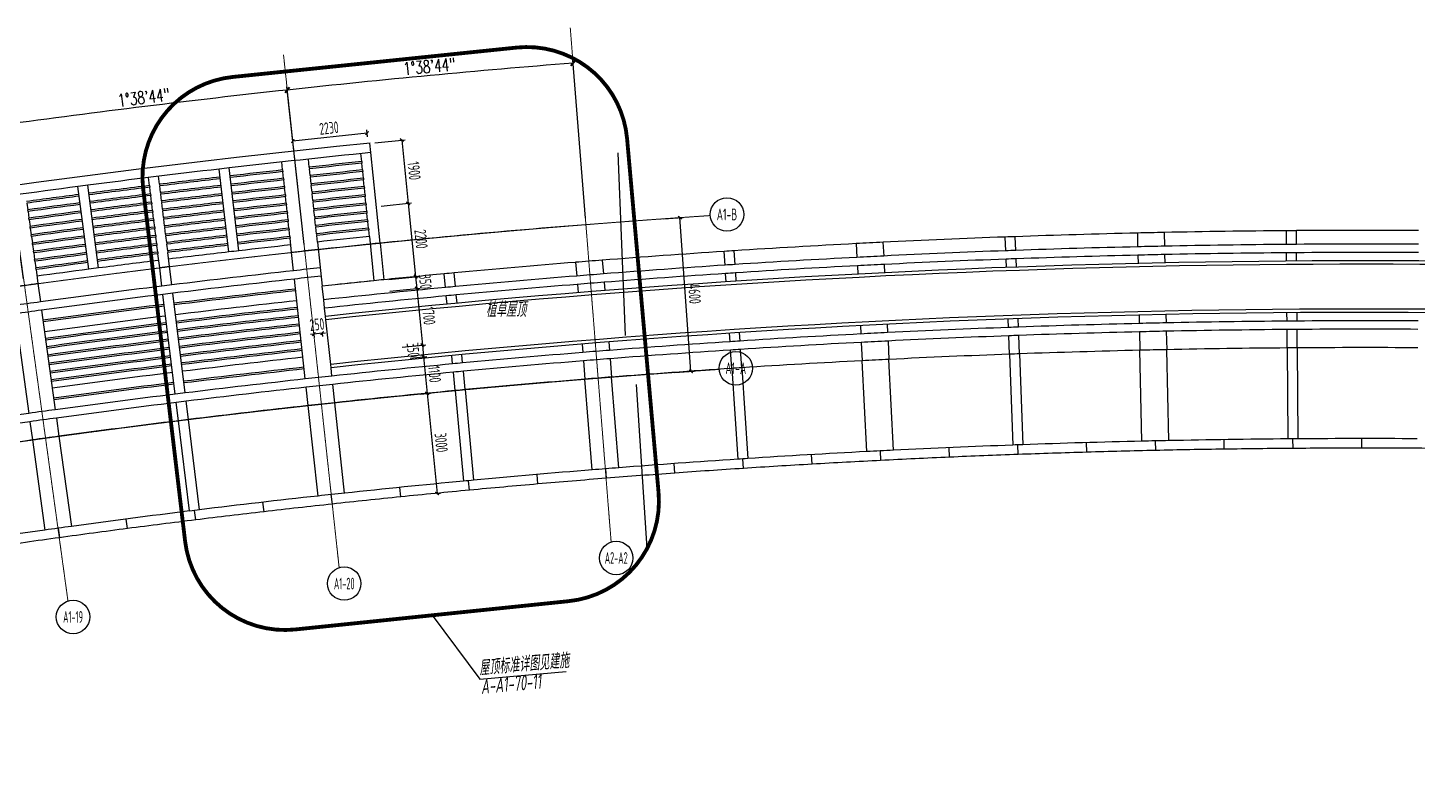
# Model space of a CAD drawing. Header units: millimetres. Extents: x 0 to 12110233, y -6694180 to 0.
# Drawn here: x 11738784 to 11780273, y -6418207 to -6395626 of the extents above; entities that cross this region are included whole.
import ezdxf
from ezdxf.enums import TextEntityAlignment as Align

# ---------------------------------------------------------------- set-up
doc = ezdxf.new("R2010")
doc.units = ezdxf.units.MM
doc.header["$LTSCALE"] = 10
doc.linetypes.add('A1-RI-F3$0$CENTER', pattern=[50.8, 31.75, -6.35, 6.35, -6.35])
doc.linetypes.add('A1-RI-F3$0$DASHED', pattern=[0.75, 0.5, -0.25])
for name, color, linetype in [('A1-RI-F3$0$A-COLU-HATH', 8, 'Continuous'), ('A1-RI-F3$0$A-DIMS-1：100', 1, 'Continuous'), ('A1-RI-F3$0$A-SYMB', 4, 'Continuous'), ('A1-RI-F3$0$A-SYMB-NAME', 4, 'Continuous'), ('A1-RI-F3$0$A-SYMB-STRS', 1, 'Continuous'), ('A1-RI-F3$0$A-TEXT', 4, 'Continuous'), ('A1-RI-F3$0$A-TEXT1', 4, 'Continuous'), ('A1-RI-F3$0$A2-RG-AXIS-150$0$A-DIMS-100', 1, 'Continuous'), ('A1-RI-F3$0$Crescent canopy$0$A-DETL-PEN0', 247, 'Continuous'), ('A1-RI-F3$0$Crescent canopy$0$A-DETL-PEN1', 245, 'Continuous'), ('A1-RI-F3$0$Crescent canopy$0$A-DETL-PEN2', 233, 'Continuous')]:
    doc.layers.add(name, color=color, linetype=linetype)
doc.layers.add('A1-RI-F3$0$A-GRID', color=1, linetype='A1-RI-F3$0$CENTER', lineweight=9)
doc.styles.add('A1-RI-F3$0$A1-RG-AXIS$0$XD2008', font='xd-hzs.shx', dxfattribs={"width": 0.7, "bigfont": 'xd-hztxt.shx'})
doc.styles.add('A1-RI-F3$0$A2-RG-AXIS-150$0$XD2008', font='romans.shx', dxfattribs={"width": 0.7})
doc.styles.add('A1-RI-F3$0$ECADI', font='gbeitc.shx', dxfattribs={"width": 0.7, "bigfont": 'gbcbig.shx'})
doc.styles.add('A1-RI-F3$0$XD2008', font='xd-hzs.shx', dxfattribs={"width": 0.7, "bigfont": 'xd-hztxt.shx'})
doc.dimstyles.new('A1-RI-F3$0$A2-RG-AXIS-150$0$XD100', dxfattribs={"dimscale": 100, "dimtxt": 5.5, "dimasz": 1.5, "dimexe": 1, "dimexo": 2, "dimgap": 0.5, "dimtad": 1, "dimdec": 0, "dimdsep": 46, "dimtxsty": 'A1-RI-F3$0$A2-RG-AXIS-150$0$XD2008', "dimblk": 'A1-RI-F3$0$A2-RG-AXIS-150$0$_ArchTick', "dimcen": 2.5, "dimclrt": 4, "dimaunit": 1, "dimadec": 3, "dimazin": 0, "dimtfac": 1, "dimtdec": 0, "dimtix": 1, "dimtmove": 0, "dimatfit": 3, "dimfxl": 0, "dimtolj": 1, "dimtzin": 0, "dimarcsym": 0})
doc.dimstyles.new('A1-RI-F3$0$XD100$0', dxfattribs={"dimscale": 100, "dimtxt": 3.5, "dimasz": 2, "dimexe": 1, "dimexo": 2, "dimgap": 1, "dimtad": 1, "dimdec": 0, "dimdsep": 46, "dimtxsty": 'A1-RI-F3$0$XD2008', "dimblk1": 'A1-RI-F3$0$_ArchTick', "dimblk2": 'A1-RI-F3$0$_ArchTick', "dimsah": 1, "dimcen": 2.5, "dimclrd": 1, "dimclre": 1, "dimclrt": 4, "dimaunit": 1, "dimadec": 0, "dimazin": 0, "dimtfac": 1, "dimtdec": 0, "dimtix": 1, "dimtmove": 2, "dimatfit": 3, "dimfxl": 0, "dimtolj": 1, "dimtzin": 0, "dimarcsym": 0})

# ---------------------------------------------------------------- blocks, each defined once
blk = doc.blocks.new('A1-RI-F3$0$A1zhouhao')
at = {"color": 13}
blk.add_circle((11937809, -6402822), 500, dxfattribs=at)
at = {"style": 'A1-RI-F3$0$A1-RG-AXIS$0$XD2008', "width": 0.7}
blk.add_attdef('GRID', text='', height=500, dxfattribs=at).set_placement((11937809, -6402822), align=Align.MIDDLE)
blk = doc.blocks.new('A1-RI-F3$0$A$C2EA612DB')
at = {"layer": 'A1-RI-F3$0$A-GRID', "ltscale": 0.05}
for p, q in [((68586, 13548), (67365, 28900)), ((58802, 28095), (60464, 12784)), ((52366, 11788), (50266, 27044))]:
    blk.add_line(p, q, dxfattribs=at)
for points in [[(71546, 23294, 0.058826), (3864, 10683, 0.058826)], [(71809, 18701, 0.058707), (5320, 6318, 0.058707)]]:
    blk.add_lwpolyline(points, format="xyb", dxfattribs=at)
at = {"layer": 'A1-RI-F3$0$A-SYMB-NAME', "linetype": 'ByBlock'}
ref = blk.add_blockref('A1-RI-F3$0$A1zhouhao', (-11865764, 6426149), dxfattribs=at)
ref.add_attrib('GRID', 'A1-B', dxfattribs={"layer": '0', "color": 4, "height": 350, "style": 'A1-RI-F3$0$A1-RG-AXIS$0$XD2008', "width": 0.7}).set_placement((72045, 23328), align=Align.MIDDLE)
ref = blk.add_blockref('A1-RI-F3$0$A1zhouhao', (-11865501, 6421557), dxfattribs=at)
ref.add_attrib('GRID', 'A1-A', dxfattribs={"layer": '0', "color": 4, "height": 350, "style": 'A1-RI-F3$0$A1-RG-AXIS$0$XD2008', "width": 0.7}).set_placement((72308, 18735), align=Align.MIDDLE)
ref = blk.add_blockref('A1-RI-F3$0$A1zhouhao', (-11869071, 6415893), dxfattribs=at)
ref.add_attrib('GRID', 'A2-A2', dxfattribs={"layer": '0', "color": 4, "height": 350, "style": 'A1-RI-F3$0$A1-RG-AXIS$0$XD2008', "width": 0.5}).set_placement((68738, 13072), align=Align.MIDDLE)
ref = blk.add_blockref('A1-RI-F3$0$A1zhouhao', (-11877194, 6415130), dxfattribs=at)
ref.add_attrib('GRID', 'A1-20', dxfattribs={"layer": '0', "color": 4, "height": 350, "style": 'A1-RI-F3$0$A1-RG-AXIS$0$XD2008', "width": 0.6}).set_placement((60616, 12308), align=Align.MIDDLE)
ref = blk.add_blockref('A1-RI-F3$0$A1zhouhao', (-11885291, 6414133), dxfattribs=at)
ref.add_attrib('GRID', 'A1-19', dxfattribs={"layer": '0', "color": 4, "height": 350, "style": 'A1-RI-F3$0$A1-RG-AXIS$0$XD2008', "width": 0.6}).set_placement((52518, 11311), align=Align.MIDDLE)
blk = doc.blocks.new('A1-RI-F3$0$_ArchTick')
at = {"color": 0, "linetype": 'ByBlock', "const_width": 0.4}
blk.add_lwpolyline([(-0.5, -0.5), (0.5, 0.5)], dxfattribs=at)
blk = doc.blocks.new('*D456')
at = {"layer": 'A1-RI-F3$0$A-DIMS-1：100', "color": 1, "linetype": 'ByBlock', "lineweight": -2}
for p, q in [((11757762, -6401328), (11758355, -6401286)), ((11758587, -6405881), (11758255, -6401293)), ((11758094, -6405916), (11758687, -6405874))]:
    blk.add_line(p, q, dxfattribs=at)
at = {"layer": 'A1-RI-F3$0$A-DIMS-1：100', "color": 1, "linetype": 'ByBlock', "lineweight": -2, "xscale": 100, "yscale": 100, "zscale": 100}
for p, rotation in [((11758255, -6401293), 94.13474556518503), ((11758587, -6405881), 274.134745565185)]:
    blk.add_blockref('A1-RI-F3$0$_ArchTick', p, dxfattribs=dict(at, rotation=rotation))
at = {"layer": 'A1-RI-F3$0$A-DIMS-1：100', "color": 4, "linetype": 'ByBlock', "insert": (11758695, -6403567), "char_height": 350, "attachment_point": 5, "rotation": 274.1347, "style": 'A1-RI-F3$0$XD2008'}
blk.add_mtext('\\A1;4600', dxfattribs=at)
blk = doc.blocks.new('A1-RI-F3$0$A2-RG-AXIS-150$0$_ArchTick')
at = {"color": 0, "linetype": 'ByBlock', "const_width": 0.4}
blk.add_lwpolyline([(-0.5, -0.5), (0.5, 0.5)], dxfattribs=at)
blk = doc.blocks.new('*D457')
at = {"layer": 'A1-RI-F3$0$A2-RG-AXIS-150$0$A-DIMS-100', "color": 0, "lineweight": -2, "ltscale": 3}
for p, q in [((11755434, -6401304), (11755058, -6396581)), ((11747034, -6402094), (11746523, -6397384))]:
    blk.add_line(p, q, dxfattribs=at)
blk.add_arc((11778732, -6694179), 298438, 94.54825, 96.19367, dxfattribs=at)
at = {"layer": 'A1-RI-F3$0$A2-RG-AXIS-150$0$A-DIMS-100', "color": 0, "lineweight": -2, "ltscale": 3, "xscale": 150, "yscale": 150, "zscale": 150}
for p, rotation in [((11755066, -6396681), 4.548250799673071), ((11746534, -6397483), 186.1936717918291)]:
    blk.add_blockref('A1-RI-F3$0$A2-RG-AXIS-150$0$_ArchTick', p, dxfattribs=dict(at, rotation=rotation))
at = {"layer": 'A1-RI-F3$0$A2-RG-AXIS-150$0$A-DIMS-100', "color": 4, "ltscale": 3, "insert": (11750771, -6396779), "char_height": 375, "attachment_point": 5, "rotation": 5.371, "style": 'A1-RI-F3$0$A2-RG-AXIS-150$0$XD2008'}
blk.add_mtext('\\A1;1°38\'44"', dxfattribs=at)
blk = doc.blocks.new('*D460')
at = {"layer": 'A1-RI-F3$0$A2-RG-AXIS-150$0$A-DIMS-100', "color": 0, "lineweight": -2, "ltscale": 3}
for p, q in [((11747034, -6402094), (11746523, -6397384)), ((11738660, -6403124), (11738014, -6398431))]:
    blk.add_line(p, q, dxfattribs=at)
blk.add_arc((11778730, -6694179), 298438, 96.19338, 97.8388, dxfattribs=at)
at = {"layer": 'A1-RI-F3$0$A2-RG-AXIS-150$0$A-DIMS-100', "color": 0, "lineweight": -2, "ltscale": 3, "xscale": 150, "yscale": 150, "zscale": 150}
for p, rotation in [((11746534, -6397483), 6.193382759317099), ((11738028, -6398530), 187.8388037514735)]:
    blk.add_blockref('A1-RI-F3$0$A2-RG-AXIS-150$0$_ArchTick', p, dxfattribs=dict(at, rotation=rotation))
at = {"layer": 'A1-RI-F3$0$A2-RG-AXIS-150$0$A-DIMS-100', "color": 4, "ltscale": 3, "insert": (11742243, -6397705), "char_height": 375, "attachment_point": 5, "rotation": 7.0161, "style": 'A1-RI-F3$0$A2-RG-AXIS-150$0$XD2008'}
blk.add_mtext('\\A1;1°38\'44"', dxfattribs=at)
blk = doc.blocks.new('*D474')
at = {"layer": 'A1-RI-F3$0$A-DIMS-1：100', "color": 1, "linetype": 'ByBlock', "lineweight": -2}
for p, q in [((11749149, -6399057), (11750051, -6398966)), ((11749952, -6398976), (11750143, -6400867)), ((11749340, -6400948), (11750243, -6400856))]:
    blk.add_line(p, q, dxfattribs=at)
at = {"layer": 'A1-RI-F3$0$A-DIMS-1：100', "color": 1, "linetype": 'ByBlock', "lineweight": -2, "xscale": 100, "yscale": 100, "zscale": 100}
for p, rotation in [((11749952, -6398976), 95.78217267245763), ((11750143, -6400867), 275.7821726724576)]:
    blk.add_blockref('A1-RI-F3$0$_ArchTick', p, dxfattribs=dict(at, rotation=rotation))
at = {"layer": 'A1-RI-F3$0$A-DIMS-1：100', "color": 4, "linetype": 'ByBlock', "insert": (11750321, -6399894), "char_height": 350, "attachment_point": 5, "rotation": 275.7822, "style": 'A1-RI-F3$0$XD2008'}
blk.add_mtext('\\A1;1900', dxfattribs=at)
blk = doc.blocks.new('*D475')
at = {"layer": 'A1-RI-F3$0$A-DIMS-1：100', "color": 1, "linetype": 'ByBlock', "lineweight": -2}
for p, q in [((11749340, -6400948), (11750243, -6400856)), ((11750143, -6400867), (11750365, -6403055)), ((11749562, -6403137), (11750464, -6403045))]:
    blk.add_line(p, q, dxfattribs=at)
at = {"layer": 'A1-RI-F3$0$A-DIMS-1：100', "color": 1, "linetype": 'ByBlock', "lineweight": -2, "xscale": 100, "yscale": 100, "zscale": 100}
for p, rotation in [((11750143, -6400867), 95.78217267253977), ((11750365, -6403055), 275.7821726725398)]:
    blk.add_blockref('A1-RI-F3$0$_ArchTick', p, dxfattribs=dict(at, rotation=rotation))
at = {"layer": 'A1-RI-F3$0$A-DIMS-1：100', "color": 4, "linetype": 'ByBlock', "insert": (11750528, -6401933), "char_height": 350, "attachment_point": 5, "rotation": 275.7822, "style": 'A1-RI-F3$0$XD2008'}
blk.add_mtext('\\A1;2200', dxfattribs=at)
blk = doc.blocks.new('*D476')
at = {"layer": 'A1-RI-F3$0$A-DIMS-1：100', "color": 1, "linetype": 'ByBlock', "lineweight": -2}
for p, q in [((11750365, -6403056), (11750355, -6402956)), ((11749562, -6403137), (11750464, -6403046)), ((11749597, -6403485), (11750500, -6403394)), ((11750365, -6403056), (11750400, -6403404)), ((11750400, -6403404), (11750410, -6403503))]:
    blk.add_line(p, q, dxfattribs=at)
at = {"layer": 'A1-RI-F3$0$A-DIMS-1：100', "color": 1, "linetype": 'ByBlock', "lineweight": -2, "xscale": 100, "yscale": 100, "zscale": 100}
for p, rotation in [((11750365, -6403056), 275.7625954653457), ((11750400, -6403404), 95.76259546534573)]:
    blk.add_blockref('A1-RI-F3$0$_ArchTick', p, dxfattribs=dict(at, rotation=rotation))
at = {"layer": 'A1-RI-F3$0$A-DIMS-1：100', "color": 4, "linetype": 'ByBlock', "insert": (11750656, -6403202), "char_height": 350, "attachment_point": 5, "rotation": 275.7626, "style": 'A1-RI-F3$0$XD2008'}
blk.add_mtext('\\A1;350', dxfattribs=at)
blk = doc.blocks.new('*D477')
at = {"layer": 'A1-RI-F3$0$A-DIMS-1：100', "color": 1, "linetype": 'ByBlock', "lineweight": -2}
for p, q in [((11749796, -6403465), (11750500, -6403394)), ((11750400, -6403404), (11750570, -6405096)), ((11749966, -6405157), (11750669, -6405086))]:
    blk.add_line(p, q, dxfattribs=at)
at = {"layer": 'A1-RI-F3$0$A-DIMS-1：100', "color": 1, "linetype": 'ByBlock', "lineweight": -2, "xscale": 100, "yscale": 100, "zscale": 100}
for p, rotation in [((11750400, -6403404), 95.72337157035408), ((11750570, -6405096), 275.723371570354)]:
    blk.add_blockref('A1-RI-F3$0$_ArchTick', p, dxfattribs=dict(at, rotation=rotation))
at = {"layer": 'A1-RI-F3$0$A-DIMS-1：100', "color": 4, "linetype": 'ByBlock', "insert": (11750759, -6404223), "char_height": 350, "attachment_point": 5, "rotation": 275.7234, "style": 'A1-RI-F3$0$XD2008'}
blk.add_mtext('\\A1;1700', dxfattribs=at)
blk = doc.blocks.new('*D478')
at = {"layer": 'A1-RI-F3$0$A-DIMS-1：100', "color": 1, "linetype": 'ByBlock', "lineweight": -2}
for p, q in [((11750165, -6405137), (11750669, -6405087)), ((11750199, -6405485), (11750703, -6405435)), ((11750569, -6405097), (11750604, -6405445))]:
    blk.add_line(p, q, dxfattribs=at)
at = {"layer": 'A1-RI-F3$0$A-DIMS-1：100', "color": 1, "linetype": 'ByBlock', "lineweight": -2, "xscale": 100, "yscale": 100, "zscale": 100}
for p, rotation in [((11750569, -6405097), 95.68390790118565), ((11750604, -6405445), 275.6839079011856)]:
    blk.add_blockref('A1-RI-F3$0$_ArchTick', p, dxfattribs=dict(at, rotation=rotation))
at = {"layer": 'A1-RI-F3$0$A-DIMS-1：100', "color": 4, "linetype": 'ByBlock', "insert": (11750290, -6405243), "char_height": 350, "attachment_point": 5, "rotation": 275.6839, "style": 'A1-RI-F3$0$XD2008'}
blk.add_mtext('\\A1;350', dxfattribs=at)
blk = doc.blocks.new('*D479')
at = {"layer": 'A1-RI-F3$0$A-DIMS-1：100', "color": 1, "linetype": 'ByBlock', "lineweight": -2}
for p, q in [((11750398, -6405465), (11750703, -6405435)), ((11750603, -6405445), (11750711, -6406540)), ((11750507, -6406560), (11750811, -6406530))]:
    blk.add_line(p, q, dxfattribs=at)
at = {"layer": 'A1-RI-F3$0$A-DIMS-1：100', "color": 1, "linetype": 'ByBlock', "lineweight": -2, "xscale": 100, "yscale": 100, "zscale": 100}
for p, rotation in [((11750603, -6405445), 95.64440696031288), ((11750711, -6406540), 275.6444069603129)]:
    blk.add_blockref('A1-RI-F3$0$_ArchTick', p, dxfattribs=dict(at, rotation=rotation))
at = {"layer": 'A1-RI-F3$0$A-DIMS-1：100', "color": 4, "linetype": 'ByBlock', "insert": (11750931, -6405966), "char_height": 350, "attachment_point": 5, "rotation": 275.6444, "style": 'A1-RI-F3$0$XD2008'}
blk.add_mtext('\\A1;1100', dxfattribs=at)
blk = doc.blocks.new('*D480')
at = {"layer": 'A1-RI-F3$0$A-DIMS-1：100', "color": 1, "linetype": 'ByBlock', "lineweight": -2}
for p, q in [((11750706, -6406541), (11750810, -6406530)), ((11750711, -6406540), (11751004, -6409526)), ((11750999, -6409526), (11751103, -6409516))]:
    blk.add_line(p, q, dxfattribs=at)
at = {"layer": 'A1-RI-F3$0$A-DIMS-1：100', "color": 1, "linetype": 'ByBlock', "lineweight": -2, "xscale": 100, "yscale": 100, "zscale": 100}
for p, rotation in [((11750711, -6406540), 95.60478410319502), ((11751004, -6409526), 275.6047841031951)]:
    blk.add_blockref('A1-RI-F3$0$_ArchTick', p, dxfattribs=dict(at, rotation=rotation))
at = {"layer": 'A1-RI-F3$0$A-DIMS-1：100', "color": 4, "linetype": 'ByBlock', "insert": (11751131, -6408006), "char_height": 350, "attachment_point": 5, "rotation": 275.6048, "style": 'A1-RI-F3$0$XD2008'}
blk.add_mtext('\\A1;3000', dxfattribs=at)
blk = doc.blocks.new('*D481')
at = {"layer": 'A1-RI-F3$0$A-DIMS-1：100', "color": 1, "linetype": 'ByBlock', "lineweight": -2}
for p, q in [((11748917, -6398770), (11746699, -6399011)), ((11748928, -6398879), (11748906, -6398671)), ((11746711, -6399119), (11746689, -6398911))]:
    blk.add_line(p, q, dxfattribs=at)
at = {"layer": 'A1-RI-F3$0$A-DIMS-1：100', "color": 1, "linetype": 'ByBlock', "lineweight": -2, "xscale": 100, "yscale": 100, "zscale": 100}
for p, rotation in [((11748917, -6398770), 6.193382759320523), ((11746699, -6399011), 186.1933827593205)]:
    blk.add_blockref('A1-RI-F3$0$_ArchTick', p, dxfattribs=dict(at, rotation=rotation))
at = {"layer": 'A1-RI-F3$0$A-DIMS-1：100', "color": 4, "linetype": 'ByBlock', "insert": (11747778, -6398617), "char_height": 350, "attachment_point": 5, "rotation": 6.1934, "style": 'A1-RI-F3$0$XD2008'}
blk.add_mtext('\\A1;2230', dxfattribs=at)
blk = doc.blocks.new('*D487')
at = {"layer": 'A1-RI-F3$0$A-DIMS-1：100', "color": 1, "linetype": 'ByBlock', "lineweight": -2}
for p, q in [((11747324, -6404769), (11747225, -6404780)), ((11747574, -6404742), (11747324, -6404769)), ((11747325, -6404778), (11747335, -6404869)), ((11747574, -6404742), (11747673, -6404731)), ((11747575, -6404751), (11747584, -6404842))]:
    blk.add_line(p, q, dxfattribs=at)
at = {"layer": 'A1-RI-F3$0$A-DIMS-1：100', "color": 1, "linetype": 'ByBlock', "lineweight": -2, "xscale": 100, "yscale": 100, "zscale": 100}
for p, rotation in [((11747324, -6404769), 6.193527275524631), ((11747574, -6404742), 186.1935272755246)]:
    blk.add_blockref('A1-RI-F3$0$_ArchTick', p, dxfattribs=dict(at, rotation=rotation))
at = {"layer": 'A1-RI-F3$0$A-DIMS-1：100', "color": 4, "linetype": 'ByBlock', "insert": (11747419, -6404482), "char_height": 350, "attachment_point": 5, "rotation": 6.1935, "style": 'A1-RI-F3$0$XD2008'}
blk.add_mtext('\\A1;250', dxfattribs=at)
blk = doc.blocks.new('A1-RI-F3$0$Crescent canopy$0$CRESCENT')
at = {"layer": 'A1-RI-F3$0$Crescent canopy$0$A-DETL-PEN0'}
for centre, radius, start, end in [((761390, 423535), 296082, 96.27097, 96.57586), ((761390, 423535), 296032, 96.27098, 96.57586), ((761394, 423494), 296123, 95.81125, 96.11611), ((761394, 423494), 296073, 95.81126, 96.1161), ((761394, 423494), 295872, 95.81128, 96.11605), ((761394, 423494), 295822, 95.81128, 96.11603), ((761388, 423548), 296068, 97.04525, 97.39854), ((761390, 423534), 296083, 96.63392, 96.98719), ((761390, 423534), 296033, 96.63392, 96.98719), ((761390, 423534), 295833, 96.63394, 96.98717), ((761390, 423535), 295832, 96.27103, 96.57584), ((761390, 423535), 295782, 96.27104, 96.57583), ((761390, 423535), 295582, 96.2711, 96.57582), ((761394, 423494), 295622, 95.8113, 96.11598), ((761394, 423494), 295572, 95.81131, 96.11597), ((761394, 423495), 295372, 95.81133, 96.11592), ((761384, 423576), 296040, 97.4566, 97.76154), ((761384, 423576), 295990, 97.4566, 97.76153), ((761388, 423548), 296018, 97.04525, 97.39854), ((761388, 423548), 295818, 97.04527, 97.39852), ((761388, 423548), 295768, 97.04528, 97.39851), ((761390, 423534), 295783, 96.63395, 96.98716), ((761390, 423534), 295583, 96.63397, 96.98714), ((761390, 423534), 295533, 96.63397, 96.98714), ((761390, 423535), 295532, 96.27111, 96.57581), ((761390, 423535), 295332, 96.27116, 96.57579), ((761390, 423535), 295282, 96.27118, 96.57579), ((761394, 423495), 295322, 95.81133, 96.1159), ((761394, 423495), 295122, 95.81135, 96.11585), ((761394, 423495), 295072, 95.81136, 96.11584), ((761384, 423576), 295790, 97.45662, 97.76148), ((761384, 423576), 295740, 97.45663, 97.76146), ((761384, 423576), 295540, 97.45665, 97.76141), ((761384, 423576), 295490, 97.45665, 97.7614), ((761388, 423548), 295568, 97.0453, 97.39849), ((761388, 423548), 295518, 97.0453, 97.39849), ((761388, 423548), 295318, 97.04532, 97.39847), ((761388, 423548), 295268, 97.04533, 97.39846), ((761390, 423534), 295333, 96.63399, 96.98712), ((761390, 423534), 295283, 96.634, 96.98711), ((761390, 423534), 295083, 96.63402, 96.98709), ((761390, 423534), 295033, 96.63402, 96.98709), ((761390, 423535), 295082, 96.27123, 96.57577), ((761390, 423535), 295032, 96.27124, 96.57576), ((761390, 423535), 294832, 96.27129, 96.57574), ((761390, 423535), 294782, 96.27131, 96.57574), ((761394, 423495), 294872, 95.81138, 96.11578), ((761394, 423495), 294822, 95.81138, 96.11577), ((761394, 423495), 294622, 95.8114, 96.11572), ((761394, 423495), 294572, 95.81141, 96.1157), ((761384, 423576), 295290, 97.45667, 97.76134), ((761384, 423576), 295240, 97.45668, 97.76133), ((761384, 423576), 295040, 97.4567, 97.76128), ((761388, 423548), 295068, 97.04535, 97.39844), ((761388, 423548), 295018, 97.04535, 97.39844), ((761388, 423548), 294818, 97.04537, 97.39842), ((761390, 423534), 294833, 96.63404, 96.98707), ((761390, 423534), 294783, 96.63405, 96.98707), ((761390, 423534), 294583, 96.63406, 96.98705), ((761390, 423535), 294582, 96.27136, 96.57572), ((761390, 423535), 294532, 96.27137, 96.57571), ((761390, 423535), 294332, 96.27143, 96.57569), ((761394, 423495), 294372, 95.81143, 96.11565), ((761394, 423495), 294322, 95.81143, 96.11564), ((761394, 423495), 294122, 95.81145, 96.11559), ((761384, 423576), 294990, 97.4567, 97.76127), ((761384, 423576), 294790, 97.45672, 97.76121), ((761384, 423576), 294740, 97.45673, 97.7612), ((761388, 423548), 294768, 97.04537, 97.39841), ((761388, 423548), 294568, 97.04539, 97.39839), ((761388, 423548), 294518, 97.0454, 97.39839), ((761390, 423534), 294533, 96.63407, 96.98704), ((761390, 423534), 294333, 96.63409, 96.98702), ((761390, 423534), 294283, 96.63409, 96.98702), ((761390, 423535), 294282, 96.27144, 96.57569), ((761390, 423535), 294082, 96.27149, 96.57567), ((761390, 423535), 294032, 96.27151, 96.57566), ((761394, 423495), 294072, 95.81146, 96.11557), ((761384, 423576), 294540, 97.45675, 97.76115), ((761384, 423576), 294490, 97.45675, 97.76113), ((761384, 423576), 294290, 97.45677, 97.76108), ((761384, 423576), 294240, 97.45678, 97.76107), ((761388, 423548), 294318, 97.04542, 97.39837), ((761388, 423548), 294268, 97.04542, 97.39836), ((761388, 423548), 294068, 97.04544, 97.39834), ((761388, 423548), 294018, 97.04545, 97.39834), ((761390, 423534), 294083, 96.63411, 96.987), ((761390, 423534), 294033, 96.63412, 96.98699), ((761384, 423576), 294040, 97.4568, 97.76101), ((761384, 423576), 293990, 97.4568, 97.761), ((761390, 423533), 292508, 96.27191, 96.98684), ((761390, 423533), 292458, 96.27193, 96.98683), ((761386, 423560), 292481, 97.04559, 97.76059), ((761386, 423560), 292431, 97.0456, 97.76057), ((761390, 423534), 292158, 96.27201, 96.9868), ((761390, 423534), 291958, 96.27206, 96.98678), ((761390, 423534), 291908, 96.27207, 96.98678), ((761386, 423560), 292131, 97.04563, 97.76049), ((761386, 423560), 291931, 97.04565, 97.76044), ((761386, 423560), 291881, 97.04565, 97.76042), ((761390, 423534), 291708, 96.27213, 96.98676), ((761390, 423534), 291658, 96.27214, 96.98675), ((761390, 423534), 291458, 96.27219, 96.98673), ((761390, 423534), 291408, 96.27221, 96.98673), ((761386, 423560), 291681, 97.04568, 97.76037), ((761386, 423560), 291631, 97.04568, 97.76036), ((761386, 423560), 291431, 97.0457, 97.7603), ((761390, 423534), 291208, 96.27226, 96.98671), ((761390, 423534), 291158, 96.27228, 96.9867), ((761386, 423560), 291381, 97.04571, 97.76029), ((761386, 423560), 291181, 97.04573, 97.76024), ((761386, 423560), 291131, 97.04573, 97.76022), ((761390, 423534), 290958, 96.27233, 96.98668), ((761390, 423534), 290908, 96.27234, 96.98668), ((761390, 423534), 290708, 96.2724, 96.98666), ((761390, 423534), 290658, 96.27241, 96.98665), ((761386, 423560), 290931, 97.04575, 97.76017), ((761386, 423560), 290881, 97.04576, 97.76015), ((761386, 423560), 290681, 97.04578, 97.7601), ((761386, 423560), 290631, 97.04578, 97.76009), ((761390, 423534), 290458, 96.27247, 96.98663), ((761390, 423534), 290158, 96.27255, 96.9866), ((761386, 423560), 290431, 97.0458, 97.76003), ((761389, 423532), 290109, 96.27248, 96.98651), ((761386, 423560), 290131, 97.04583, 97.75995), ((761383, 423582), 290059, 97.04579, 97.75995)]:
    blk.add_arc(centre, radius, start, end, dxfattribs=at)
at = {"layer": 'A1-RI-F3$0$Crescent canopy$0$A-DETL-PEN1'}
for p, q in [((730338, 713374), (730327, 713474)), ((730483, 712042), (730338, 713374)), ((730494, 711943), (730483, 712042))]:
    blk.add_line(p, q, dxfattribs=at)
for radius, start, end in [(291581, 76.0622, 96.11494), (291481, 76.04248, 96.11491), (290141, 75.77694, 96.11455), (290041, 75.75702, 96.11452)]:
    blk.add_arc((761388, 423552), radius, start, end, dxfattribs=at)
at = {"layer": 'A1-RI-F3$0$Crescent canopy$0$A-DETL-PEN2'}
for p, q in [((731685, 718364), (731656, 718648)), ((731411, 718095), (731387, 718334)), ((731959, 715663), (731685, 718364)), ((727444, 715399), (727157, 717872)), ((727742, 715434), (727455, 717907)), ((729048, 717845), (729023, 718084)), ((729048, 717845), (729054, 717795)), ((729075, 717596), (729054, 717795)), ((729844, 717931), (729818, 718170)), ((729844, 717931), (729849, 717882)), ((729871, 717683), (729849, 717882)), ((731411, 718095), (731416, 718045)), ((731436, 717846), (731416, 718045)), ((731436, 717846), (731441, 717797)), ((731461, 717598), (731441, 717797)), ((723257, 714882), (722935, 717351)), ((723554, 714920), (723232, 717389)), ((725074, 717381), (725045, 717619)), ((725074, 717381), (725080, 717331)), ((725372, 717418), (725343, 717656)), ((725372, 717418), (725378, 717368)), ((725403, 717169), (725378, 717368)), ((729075, 717596), (729081, 717547)), ((729102, 717348), (729081, 717547)), ((729102, 717348), (729108, 717298)), ((729871, 717683), (729876, 717633)), ((729898, 717434), (729876, 717633)), ((729898, 717434), (729903, 717385)), ((729925, 717186), (729903, 717385)), ((731461, 717598), (731466, 717548)), ((731486, 717349), (731466, 717548)), ((731486, 717349), (731491, 717299)), ((725105, 717133), (725080, 717331)), ((725105, 717133), (725111, 717083)), ((725135, 716885), (725111, 717083)), ((725403, 717169), (725409, 717120)), ((725433, 716921), (725409, 717120)), ((729129, 717099), (729108, 717298)), ((729129, 717099), (729135, 717050)), ((729156, 716851), (729135, 717050)), ((729925, 717186), (729930, 717136)), ((729952, 716937), (729930, 717136)), ((729952, 716937), (729957, 716888)), ((731512, 717100), (731491, 717299)), ((731512, 717100), (731517, 717050)), ((731537, 716851), (731517, 717050)), ((721411, 716854), (721438, 716656)), ((721445, 716607), (721438, 716656)), ((721445, 716607), (721472, 716409)), ((725135, 716885), (725141, 716835)), ((725166, 716637), (725141, 716835)), ((725166, 716637), (725172, 716587)), ((725196, 716388), (725172, 716587)), ((725433, 716921), (725439, 716872)), ((725464, 716673), (725439, 716872)), ((725464, 716673), (725470, 716624)), ((725494, 716425), (725470, 716624)), ((729156, 716851), (729162, 716801)), ((729183, 716602), (729162, 716801)), ((729183, 716602), (729189, 716552)), ((729210, 716354), (729189, 716552)), ((729979, 716689), (729957, 716888)), ((729979, 716689), (729984, 716639)), ((730006, 716440), (729984, 716639)), ((731537, 716851), (731542, 716802)), ((731562, 716603), (731542, 716802)), ((731562, 716603), (731567, 716553)), ((731587, 716354), (731567, 716553)), ((721479, 716359), (721472, 716409)), ((721479, 716359), (721506, 716161)), ((721513, 716112), (721506, 716161)), ((721513, 716112), (721540, 715913)), ((725196, 716388), (725203, 716339)), ((725227, 716140), (725203, 716339)), ((725227, 716140), (725233, 716091)), ((725494, 716425), (725500, 716375)), ((725525, 716177), (725500, 716375)), ((725525, 716177), (725531, 716127)), ((725555, 715929), (725531, 716127)), ((729210, 716354), (729216, 716304)), ((729237, 716105), (729216, 716304)), ((729237, 716105), (729243, 716055)), ((730006, 716440), (730011, 716390)), ((730033, 716192), (730011, 716390)), ((730033, 716192), (730038, 716142)), ((730060, 715943), (730038, 716142)), ((731587, 716354), (731592, 716304)), ((731612, 716105), (731592, 716304)), ((731612, 716105), (731617, 716056)), ((721547, 715864), (721540, 715913)), ((721547, 715864), (721574, 715666)), ((725257, 715892), (725233, 716091)), ((725257, 715892), (725264, 715843)), ((725288, 715644), (725264, 715843)), ((725555, 715929), (725561, 715879)), ((725586, 715681), (725561, 715879)), ((729264, 715857), (729243, 716055)), ((729264, 715857), (729270, 715807)), ((729315, 715385), (729270, 715807)), ((730060, 715943), (730065, 715893)), ((730087, 715694), (730065, 715893)), ((730087, 715694), (730229, 714377)), ((731638, 715856), (731617, 716056)), ((731638, 715856), (731771, 714538)), ((746975, 715686), (746996, 715277)), ((750640, 715434), (750625, 715844)), ((750940, 715445), (750925, 715854)), ((754570, 715962), (754579, 715552)), ((755370, 715980), (755379, 715570)), ((759022, 715622), (759019, 716032)), ((759322, 715624), (759319, 716034)), ((721581, 715616), (721574, 715666)), ((721581, 715616), (721609, 715418)), ((721615, 715369), (721609, 715418)), ((721615, 715369), (721643, 715170)), ((725288, 715644), (725294, 715594)), ((725319, 715396), (725294, 715594)), ((725319, 715396), (725325, 715346)), ((725377, 714925), (725325, 715346)), ((725586, 715681), (725592, 715631)), ((725616, 715433), (725592, 715631)), ((725616, 715433), (725622, 715383)), ((725674, 714961), (725622, 715383)), ((729375, 714838), (729315, 715385)), ((731959, 715663), (732069, 714569)), ((742260, 715005), (742234, 715414)), ((742560, 715024), (742533, 715433)), ((746177, 715646), (746197, 715236)), ((754584, 715302), (754590, 715053)), ((755384, 715320), (755390, 715071)), ((759026, 715123), (759024, 715372)), ((759326, 715125), (759324, 715374)), ((721649, 715121), (721643, 715170)), ((721649, 715121), (721677, 714923)), ((721684, 714873), (721677, 714923)), ((721684, 714873), (721741, 714452)), ((725444, 714379), (725377, 714925)), ((725741, 714416), (725674, 714961)), ((737796, 715089), (737828, 714680)), ((738593, 715152), (738626, 714743)), ((746210, 714987), (746223, 714738)), ((747009, 715027), (747022, 714779)), ((750658, 714935), (750649, 715184)), ((750958, 714946), (750949, 715195)), ((721741, 714452), (721816, 713908)), ((729725, 711607), (729402, 714589)), ((733909, 714336), (733871, 714744)), ((734208, 714364), (734170, 714772)), ((738645, 714494), (738665, 714246)), ((742293, 714507), (742276, 714755)), ((742592, 714526), (742576, 714775)), ((725841, 711153), (725474, 714131)), ((726138, 711190), (725772, 714167)), ((730274, 713970), (730229, 714377)), ((733956, 713839), (733933, 714087)), ((734255, 713868), (734231, 714115)), ((737848, 714431), (737868, 714183)), ((721851, 713660), (722260, 710688)), ((730301, 713721), (730274, 713970)), ((730327, 713474), (730301, 713721)), ((721058, 713551), (721467, 710579)), ((746301, 713200), (746313, 712949)), ((747100, 713241), (747112, 712990)), ((750723, 713145), (750714, 713396)), ((751023, 713156), (751014, 713407)), ((754624, 713514), (754629, 713263)), ((755424, 713531), (755429, 713280)), ((759040, 713332), (759038, 713583)), ((759340, 713334), (759338, 713585)), ((742409, 712719), (742393, 712970)), ((742708, 712739), (742692, 712990)), ((750752, 712346), (750732, 712895)), ((751052, 712357), (751032, 712906)), ((754635, 713013), (754647, 712463)), ((755435, 713030), (755447, 712481)), ((759046, 712532), (759042, 713082)), ((759346, 712534), (759342, 713084)), ((737990, 712647), (738010, 712397)), ((738787, 712711), (738807, 712461)), ((742461, 711921), (742425, 712470)), ((742760, 711941), (742725, 712490)), ((746326, 712700), (746354, 712150)), ((747125, 712740), (747153, 712191)), ((754706, 709749), (754647, 712463)), ((755506, 709766), (755447, 712481)), ((759046, 712532), (759066, 709817)), ((759346, 712534), (759366, 709819)), ((734123, 712056), (734099, 712306)), ((734421, 712084), (734398, 712334)), ((738030, 712148), (738073, 711600)), ((738827, 712211), (738871, 711663)), ((746491, 709439), (746354, 712150)), ((747290, 709479), (747153, 712191)), ((750752, 712346), (750850, 709633)), ((751052, 712357), (751150, 709644)), ((730521, 711693), (730494, 711943)), ((734197, 711260), (734146, 711807)), ((734496, 711288), (734445, 711835)), ((738288, 708893), (738073, 711600)), ((739086, 708957), (738871, 711663)), ((742461, 711921), (742637, 709212)), ((742760, 711941), (742937, 709231)), ((729812, 710811), (729752, 711358)), ((730607, 710898), (730548, 711445)), ((734197, 711260), (734450, 708556)), ((734496, 711288), (734749, 708585)), ((725938, 710359), (725871, 710905)), ((726236, 710396), (726169, 710942)), ((730105, 708112), (729812, 710811)), ((730900, 708199), (730607, 710898)), ((721501, 710331), (721576, 709786)), ((722294, 710440), (722369, 709895)), ((726270, 707665), (725938, 710359)), ((726568, 707701), (726236, 710396)), ((722369, 709895), (722739, 707206)), ((721576, 709786), (721947, 707097)), ((748958, 709271), (748946, 709556)), ((751010, 709353), (751000, 709638)), ((753060, 709420), (753052, 709705)), ((755106, 709757), (755113, 709473)), ((757165, 709510), (757161, 709795)), ((759219, 709533), (759216, 709818)), ((761272, 709541), (761272, 709826)), ((740757, 708796), (740737, 709081)), ((742806, 708937), (742787, 709221)), ((744857, 709063), (744840, 709348)), ((746891, 709459), (746905, 709174)), ((736671, 708471), (736647, 708755)), ((738687, 708925), (738710, 708641)), ((732575, 708086), (732546, 708370)), ((734626, 708286), (734599, 708570)), ((728493, 707643), (728460, 707926)), ((730533, 707872), (730502, 708155)), ((724417, 707142), (724380, 707424)), ((726454, 707400), (726419, 707683)), ((722343, 707151), (722382, 706869))]:
    blk.add_line(p, q, dxfattribs=at)
for centre, radius, start, end in [((761388, 423552), 296587, 95.75319, 108.15129), ((761393, 423497), 296360, 95.75323, 96.57579), ((761384, 423577), 296280, 96.63378, 97.39855), ((761390, 423532), 296324, 96.57589, 96.63389), ((761384, 423579), 296277, 97.45657, 98.22134), ((761386, 423561), 296295, 97.39857, 97.45658), ((761388, 423552), 293815, 95.81146, 96.11556), ((761390, 423513), 292529, 92.82433, 92.98102), ((761389, 423526), 292516, 92.10874, 92.82434), ((761388, 423561), 292480, 92.04996, 92.10873), ((761387, 423575), 292466, 91.33562, 92.04996), ((761388, 423557), 292485, 91.17891, 91.33562), ((761388, 423551), 292491, 90.46394, 91.17891), ((761388, 423554), 292487, 90.40517, 90.46394), ((761388, 423552), 292490, 89.6902, 90.40517), ((761390, 423534), 293833, 96.63414, 96.98697), ((761390, 423532), 293834, 96.57564, 96.63414), ((761390, 423535), 293832, 96.27156, 96.57564), ((761394, 423494), 293647, 96.11546, 96.27155), ((761393, 423504), 293638, 95.75296, 95.8115), ((761386, 423577), 292464, 93.75472, 94.46975), ((761386, 423564), 292477, 93.69595, 93.75472), ((761388, 423535), 292507, 92.98101, 93.69594), ((761390, 423513), 292119, 92.82422, 92.98113), ((761389, 423526), 292106, 92.1088, 92.82423), ((761388, 423561), 292070, 92.04993, 92.10879), ((761387, 423575), 292056, 91.33573, 92.04993), ((761387, 423575), 291806, 91.3358, 92.04991), ((761388, 423557), 292075, 91.1788, 91.33573), ((761388, 423557), 291825, 91.17873, 91.3358), ((761388, 423551), 292081, 90.46398, 91.1788), ((761388, 423551), 291831, 90.46401, 91.17873), ((761388, 423554), 292077, 90.40513, 90.46398), ((761388, 423554), 291827, 90.40511, 90.46401), ((761388, 423552), 292080, 89.69031, 90.40513), ((761388, 423552), 291830, 89.69038, 90.4051), ((761384, 423576), 293790, 97.45682, 97.76095), ((761386, 423561), 293805, 97.39832, 97.45682), ((761388, 423548), 293818, 97.04547, 97.39832), ((761384, 423582), 293560, 96.98688, 97.04544), ((761394, 423495), 293097, 96.11531, 96.2717), ((761385, 423582), 292459, 94.62649, 95.3395), ((761385, 423585), 292457, 94.46975, 94.62648), ((761386, 423577), 292054, 93.75476, 94.46964), ((761386, 423564), 292067, 93.69591, 93.75476), ((761388, 423535), 292097, 92.98112, 93.6959), ((761388, 423535), 291847, 92.98119, 93.69587), ((761390, 423513), 291869, 92.82415, 92.9812), ((761389, 423526), 291855, 92.10883, 92.82416), ((761388, 423561), 291820, 92.04992, 92.10882), ((761384, 423579), 293562, 97.76089, 97.91703), ((761390, 423533), 293058, 96.27177, 96.98689), ((761390, 423533), 292808, 96.27183, 96.98687), ((761394, 423495), 292847, 96.11525, 96.27177), ((761388, 423552), 292490, 95.81159, 96.11521), ((761394, 423496), 292546, 95.81161, 96.03928), ((761393, 423504), 292538, 95.75285, 95.81161), ((761391, 423525), 292517, 95.39827, 95.75285), ((761388, 423555), 292487, 95.33949, 95.39826), ((761385, 423582), 292049, 94.6266, 95.33949), ((761385, 423585), 292047, 94.46965, 94.62659), ((761385, 423585), 291797, 94.46958, 94.62666), ((761386, 423577), 291804, 93.75478, 94.46957), ((761386, 423564), 291817, 93.69589, 93.75479), ((761386, 423560), 293031, 97.04554, 97.76073), ((761386, 423560), 292781, 97.04556, 97.76067), ((761384, 423582), 293010, 96.98683, 97.04549), ((761384, 423582), 292760, 96.9868, 97.04552), ((761392, 423508), 292124, 95.39835, 96.11506), ((761392, 423508), 291873, 95.3984, 96.115), ((761388, 423555), 292077, 95.33949, 95.39834), ((761388, 423555), 291827, 95.33948, 95.39838), ((761385, 423582), 291799, 94.62666, 95.33949), ((761384, 423579), 293012, 97.76074, 97.91717), ((761384, 423579), 292762, 97.76067, 97.91724), ((761387, 423575), 289766, 91.33635, 92.04976), ((761388, 423557), 289785, 91.17818, 91.33635), ((761388, 423551), 289791, 90.46422, 91.17818), ((761388, 423554), 289787, 90.4049, 90.46421), ((761388, 423552), 289790, 89.69093, 90.4049), ((761388, 423535), 289807, 92.98174, 93.69567), ((761390, 423513), 289828, 92.8236, 92.98175), ((761389, 423526), 289815, 92.10909, 92.82361), ((761389, 423526), 289565, 92.10913, 92.82354), ((761388, 423561), 289780, 92.04977, 92.10908), ((761388, 423561), 289530, 92.04975, 92.10912), ((761387, 423575), 289516, 91.33642, 92.04975), ((761388, 423557), 289535, 91.17811, 91.33642), ((761388, 423551), 289541, 90.46424, 91.17811), ((761388, 423554), 289537, 90.40487, 90.46424), ((761388, 423552), 289540, 89.691, 90.40487), ((761385, 423582), 289759, 94.62722, 95.33945), ((761385, 423585), 289757, 94.46902, 94.62721), ((761386, 423577), 289764, 93.75499, 94.46902), ((761386, 423577), 289514, 93.75502, 94.46895), ((761386, 423564), 289777, 93.69568, 93.755), ((761386, 423564), 289527, 93.69565, 93.75502), ((761388, 423535), 289557, 92.98181, 93.69564), ((761390, 423513), 289578, 92.82353, 92.98182), ((761387, 423575), 288966, 91.33657, 92.04971), ((761388, 423557), 288985, 91.17796, 91.33657), ((761388, 423551), 288991, 90.4643, 91.17796), ((761388, 423554), 288987, 90.40482, 90.4643), ((761388, 423552), 288990, 89.69115, 90.40481), ((761392, 423509), 289833, 95.39878, 96.11444), ((761388, 423555), 289787, 95.33945, 95.39876), ((761385, 423582), 289509, 94.62728, 95.33945), ((761385, 423585), 289507, 94.46896, 94.62728), ((761388, 423535), 289007, 92.98196, 93.69558), ((761390, 423513), 289028, 92.82338, 92.98197), ((761389, 423526), 289015, 92.1092, 92.82339), ((761388, 423561), 288980, 92.04971, 92.10919), ((761389, 423532), 289809, 96.27256, 96.98648), ((761394, 423495), 289847, 96.11444, 96.27258), ((761392, 423509), 289583, 95.39882, 96.11438), ((761388, 423555), 289537, 95.33944, 95.39881), ((761385, 423582), 288959, 94.62744, 95.33944), ((761385, 423585), 288957, 94.46881, 94.62743), ((761386, 423577), 288964, 93.75507, 94.4688), ((761386, 423564), 288977, 93.6956, 93.75508), ((761383, 423582), 289759, 97.04582, 97.75987), ((761384, 423581), 289760, 96.9865, 97.04582), ((761389, 423533), 289559, 96.27263, 96.98645), ((761394, 423495), 289597, 96.11437, 96.27264), ((761392, 423509), 289033, 95.39893, 96.11422), ((761388, 423555), 288987, 95.33943, 95.39891), ((761383, 423582), 289509, 97.04585, 97.7598), ((761384, 423581), 289510, 96.98648, 97.04585), ((761390, 423534), 289008, 96.27286, 96.98648), ((761390, 423531), 289010, 96.36198, 96.89719), ((761394, 423495), 289047, 96.11422, 96.27279), ((761385, 423569), 289773, 97.91806, 98.63206), ((761385, 423569), 289523, 97.91812, 98.63204), ((761384, 423579), 289763, 97.75986, 97.91805), ((761384, 423579), 289513, 97.7598, 97.91812), ((761386, 423560), 288981, 97.04595, 97.75964), ((761384, 423581), 288960, 96.98642, 97.0459), ((761384, 423579), 288963, 97.75965, 97.91827), ((761389, 423545), 288996, 97.9183, 98.63195), ((761389, 423514), 286313, 92.82263, 92.98272), ((761386, 423583), 286243, 92.10946, 92.82268), ((761388, 423561), 286266, 92.0495, 92.10955), ((761388, 423538), 286289, 91.33734, 92.04943), ((761388, 423533), 286008, 91.25729, 91.66862), ((761388, 423557), 286270, 91.17721, 91.33733), ((761388, 423540), 286002, 90.84595, 91.25729), ((761388, 423549), 286277, 90.46462, 91.17724), ((761388, 423555), 285986, 90.43459, 90.84595), ((761388, 423554), 286272, 90.40454, 90.46458), ((761388, 423565), 285976, 90.02322, 90.43459), ((761388, 423568), 286258, 89.6919, 90.40457), ((761388, 423571), 285970, 89.61183, 90.02322), ((761388, 423539), 286287, 93.75538, 94.46798), ((761387, 423564), 286263, 93.69531, 93.75536), ((761390, 423512), 286029, 93.3137, 93.72538), ((761390, 423520), 286307, 92.98281, 93.69536), ((761389, 423535), 286006, 92.90275, 93.31371), ((761386, 423588), 285953, 92.49089, 92.90275), ((761387, 423570), 285971, 92.07946, 92.49088), ((761388, 423543), 285998, 91.66861, 92.07946), ((761386, 423573), 286253, 94.62813, 95.33931), ((761386, 423574), 285968, 94.54806, 94.95793), ((761385, 423584), 286242, 94.46805, 94.62819), ((761386, 423564), 285977, 94.13669, 94.54806), ((761389, 423523), 286018, 93.72537, 94.13669), ((761387, 423558), 286268, 95.39935, 96.11351), ((761387, 423564), 285978, 95.36935, 95.78221), ((761388, 423554), 286272, 95.33938, 95.39943), ((761386, 423571), 285970, 94.95793, 95.36935), ((761390, 423534), 286293, 96.27361, 96.9862), ((761389, 423536), 286005, 96.19356, 96.60489), ((761394, 423496), 286331, 96.11346, 96.27355), ((761388, 423551), 285991, 95.78221, 96.19356), ((761386, 423560), 286267, 97.04623, 97.75888), ((761388, 423548), 285993, 97.01622, 97.42757), ((761384, 423581), 286245, 96.98614, 97.04619), ((761390, 423534), 286007, 96.60489, 97.01622), ((761389, 423545), 286281, 97.91905, 98.63167), ((761384, 423578), 286248, 97.75889, 97.91902), ((761384, 423577), 285964, 97.42757, 97.83896), ((761385, 423573), 285968, 97.83897, 98.25036)]:
    blk.add_arc(centre, radius, start, end, dxfattribs=at)
blk = doc.blocks.new('A1-RI-F3')
at = {"layer": 'A1-RI-F3$0$A-DIMS-1：100', "linetype": 'ByBlock'}
blk.add_arc((11778731.9, -6694178.6), 293600, 94.548251, 96.193672, dxfattribs=at)
at = {"layer": 'A1-RI-F3$0$A-SYMB', "linetype": 'A1-RI-F3$0$DASHED', "const_width": 114.3, "elevation": 0}
blk.add_lwpolyline([(11746770, -6413587.8), (11754939.5, -6412742.4, 0.4100141), (11757618.9, -6409492.4), (11756679.3, -6398934.2, 0.4184304), (11753382.3, -6396216), (11744899.8, -6397093.9, 0.4187079), (11742229.6, -6400432.5), (11743482.3, -6410958.2, 0.4097286)], format="xyb", close=True, dxfattribs=at)
at = {"layer": 'A1-RI-F3$0$A-SYMB-STRS'}
for p, q in [((11756401.7, -6399362.3), (11756621.3, -6404815.5)), ((11756951.8, -6406270.9), (11757266.9, -6411174.6))]:
    blk.add_line(p, q, dxfattribs=at)
at = {"layer": 'A1-RI-F3$0$A-TEXT'}
for p, q in [((11750854.8, -6413165.1), (11752279.5, -6415070.6)), ((11752279.5, -6415070.6), (11754858.5, -6414840.2))]:
    blk.add_line(p, q, dxfattribs=at)
blk.add_blockref('A1-RI-F3$0$Crescent canopy$0$CRESCENT', (11017346, -7117715.9))
at = {"layer": 'A1-RI-F3$0$A-COLU-HATH', "linetype": 'ByBlock'}
blk.add_blockref('A1-RI-F3$0$A$C2EA612DB', (11687617.4, -6424525.2), dxfattribs=at)
at = {"layer": 'A1-RI-F3$0$A-SYMB-NAME', "style": 'A1-RI-F3$0$ECADI', "width": 0.7}
blk.add_text('植草屋顶', height=450, dxfattribs=at).set_placement((11752465.2, -6404259.9, 0))
at = {"layer": 'A1-RI-F3$0$A-TEXT', "style": 'A1-RI-F3$0$ECADI', "width": 0.7}
for s, p in [('屋顶标准详图见建施', (11752277.6, -6414966.9, 0)), ('A-A1-70-11', (11752326.5, -6415514.7, 0))]:
    blk.add_text(s, height=450, rotation=5.10665, dxfattribs=at).set_placement(p)
at = {"layer": 'A1-RI-F3$0$A-TEXT1', "style": 'A1-RI-F3$0$ECADI', "width": 0.7}
for tag, p in [('（-0.050）', (11743140.2, -6434229.8)), ('（结构标高）', (11749919, -6434229.8))]:
    blk.add_attdef(tag, p, '', height=321.4, dxfattribs=at)
at = {"layer": 'A1-RI-F3$0$A-DIMS-1：100', "linetype": 'ByBlock'}
for p1, p2, distance, picture, middle in [((11748949.9, -6399077.6), (11746732.8, -6399318.2), -309.4, '*D481', (11747778.3, -6398616.9)), ((11748949.9, -6399077.6), (11749141.4, -6400968), 1007, '*D474', (11750321.1, -6399893.7)), ((11749141.4, -6400968), (11749363, -6403156.8), 1007, '*D475', (11750527.6, -6401933.2)), ((11757894.4, -6405930.8), (11757562.7, -6401342.8), -694.4, '*D456', (11758695.4, -6403566.9)), ((11749363, -6403156.8), (11749398.1, -6403505), 1007, '*D476', (11750656, -6403202.2)), ((11749597.1, -6403484.9), (11749766.7, -6405176.5), 807, '*D477', (11750758.5, -6404222.8)), ((11750199.4, -6405485.1), (11750307.6, -6406579.9), 405.6, '*D479', (11750930.8, -6405965.5)), ((11750506.6, -6406560.2), (11750799.6, -6409545.9), 205.2, '*D480', (11751131, -6408006.1))]:
    dim = blk.add_aligned_dim(p1=p1, p2=p2, distance=distance, dimstyle='A1-RI-F3$0$XD100$0', override={"dimasz": 1, "dimadec": 2, "dimazin": 2}, dxfattribs=at)
    dim.commit()
    dim.dimension.update_dxf_attribs({"geometry": picture, "text_midpoint": middle})
dim = blk.add_aligned_dim(p1=(11747553, -6404552), p2=(11747303.7, -6404579.1), distance=191.2, text='250', dimstyle='A1-RI-F3$0$XD100$0', override={"dimasz": 1, "dimadec": 2, "dimazin": 2}, dxfattribs=at)
dim.commit()
dim.dimension.update_dxf_attribs({"geometry": '*D487', "text_midpoint": (11747419.3, -6404482.3)})
dim = blk.add_linear_dim(base=(11750603.8, -6405444.9), p1=(11749965.7, -6405156.6), p2=(11750000.3, -6405504.9), angle=275.68391, dimstyle='A1-RI-F3$0$XD100$0', override={"dimasz": 1, "dimadec": 2, "dimazin": 2}, dxfattribs=at)
dim.commit()
dim.dimension.update_dxf_attribs({"geometry": '*D478', "text_midpoint": (11750290, -6405243.5), "dimtype": 129})
at = {"layer": 'A1-RI-F3$0$A2-RG-AXIS-150$0$A-DIMS-100', "ltscale": 3}
for base, center, p1, picture, middle in [((11752219.5, -6396921), (11778731.9, -6694178.6), (11755449.9, -6401503.2), '*D457', (11750771.5, -6396779.3)), ((11743695, -6397804.9), (11778730.5, -6694178.8), (11738687.4, -6403322.3), '*D460', (11742243.5, -6397704.8))]:
    dim = blk.add_angular_dim_3p(base=base, center=center, p1=p1, p2=(11747055.6, -6402292.4), dimstyle='A1-RI-F3$0$A2-RG-AXIS-150$0$XD100', override={"dimtxt": 3.75, "dimadec": 4}, dxfattribs=at)
    dim.commit()
    dim.dimension.update_dxf_attribs({"geometry": picture, "text_midpoint": middle})

msp = doc.modelspace()

# ---------------------------------------------------------------- block references
msp.add_blockref('A1-RI-F3', (0, 0))

doc.saveas('drawing.dxf')
